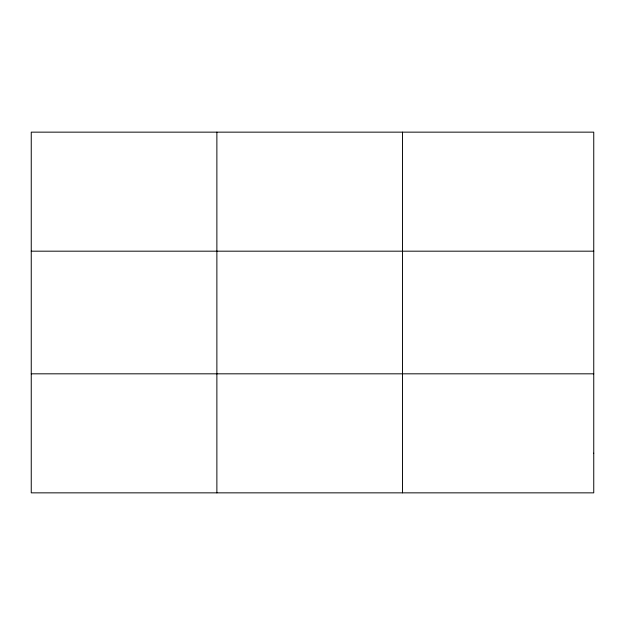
<?xml version="1.0" encoding="UTF-8"?>
<svg xmlns="http://www.w3.org/2000/svg" width="625" height="625" viewBox="0 0 625 625"><rect width="100%" height="100%" fill="white"/><g stroke="black" fill="none" stroke-linecap="round" stroke-linejoin="round"><path stroke-width="0.94" d="M31.25 251.18L593.75 251.18M31.25 373.82L593.75 373.82M402.5 132.148L402.5 492.852M216.875 132.148L216.875 492.852M593.75 453.172L593.75 492.852L31.25 492.852L31.25 132.148L593.75 132.148L593.75 453.172"/></g></svg>
